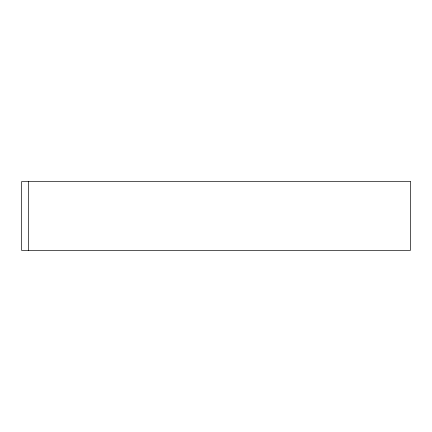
<?xml version="1.0" encoding="UTF-8"?>
<svg xmlns="http://www.w3.org/2000/svg" width="432" height="432" viewBox="0 0 432 432"><rect width="100%" height="100%" fill="white"/><g stroke="black" fill="none" stroke-linecap="round" stroke-linejoin="round"><path stroke-width="0.65" d="M28.48 181.591L28.48 250.409M410.4 181.591L21.6 181.591L21.6 250.409L410.4 250.409L410.4 181.591"/></g></svg>
